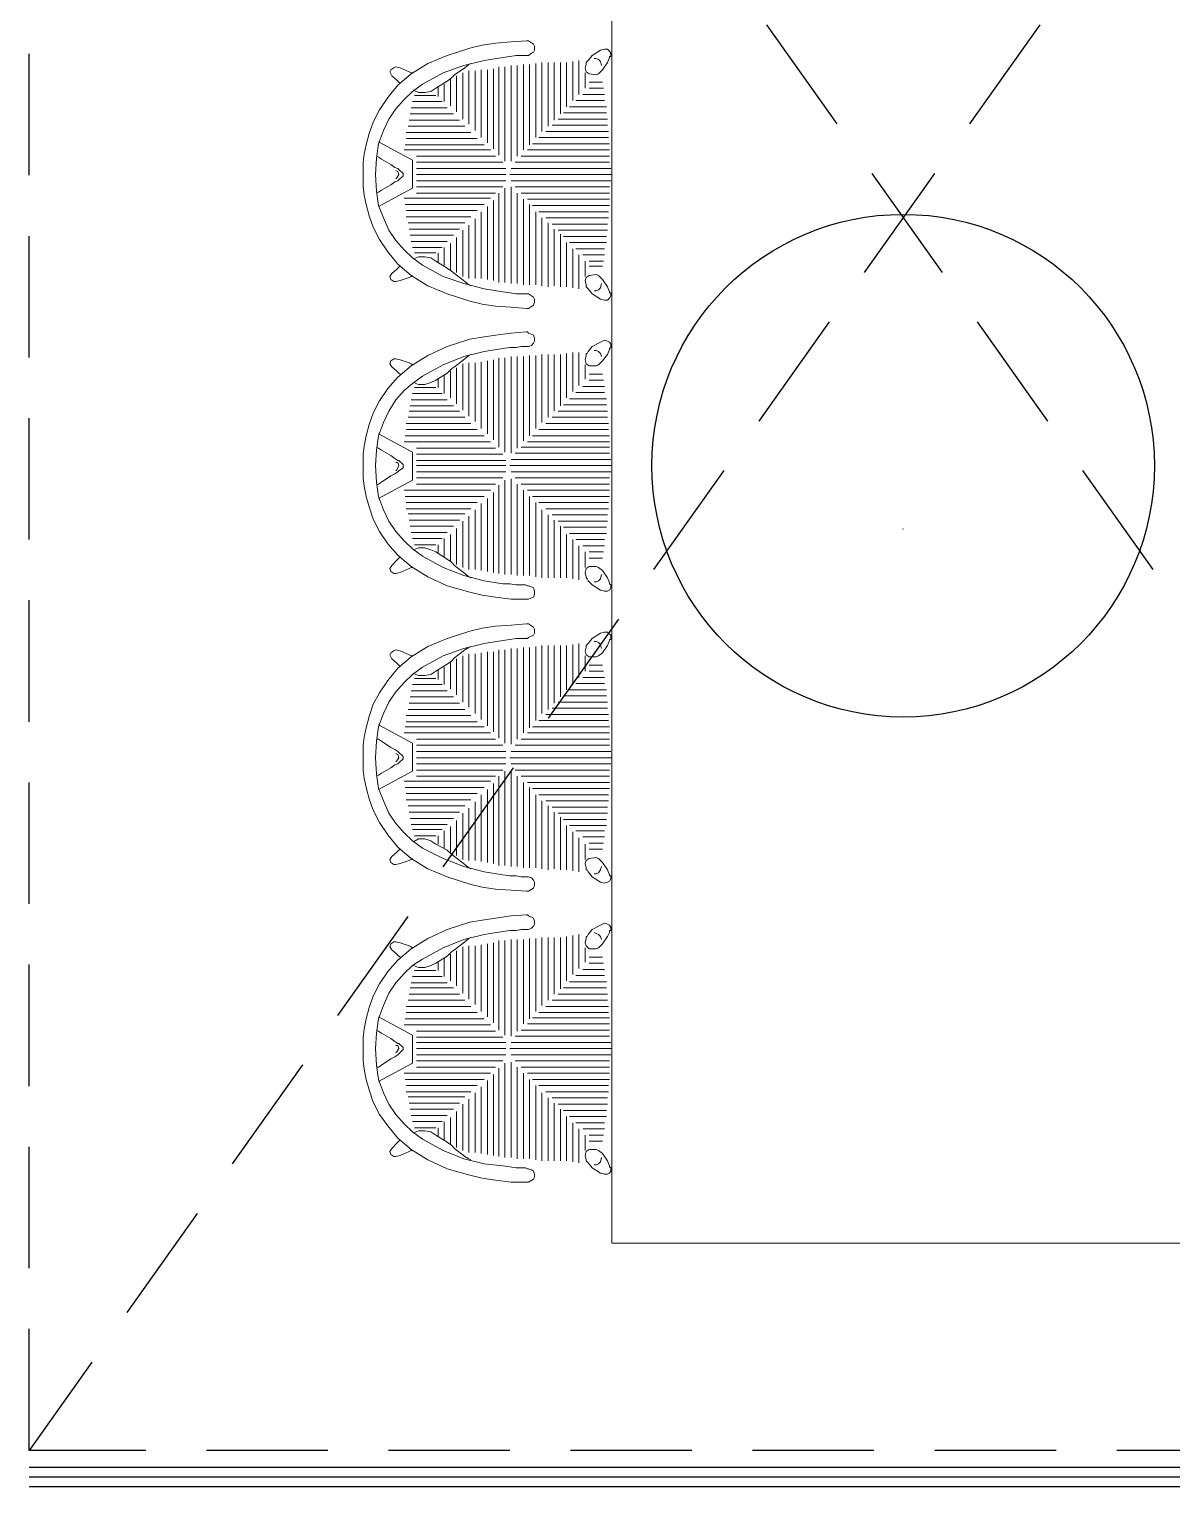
# Model space of a CAD drawing. Extents: x 233 to 569, y -241 to -74.
# Drawn here: x 292.383 to 294.737, y -176.814 to -173.813 of the extents above; entities that cross this region are included whole.
import ezdxf

# ---------------------------------------------------------------- set-up
doc = ezdxf.new("R2010")
doc.units = 0
doc.header["$MEASUREMENT"] = 0
doc.linetypes.add('TRAZOS', pattern=[0.75, 0.5, -0.25])
for name, color, linetype in [('00 - Muebles', 253, 'CONTINUOUS'), ('2D N 0 PB DECO MUEBLES', 251, 'CONTINUOUS'), ('2D N 0 PB PROYECCIONES', 7, 'CONTINUOUS')]:
    doc.layers.add(name, color=color, linetype=linetype)

msp = doc.modelspace()

# ---------------------------------------------------------------- linework, layer by layer
at = {"layer": '00 - Muebles'}
for p, q in [((295.9431, -176.7742), (292.3831, -176.7742)), ((295.9631, -176.7942), (292.3831, -176.7942)), ((295.9831, -176.8142), (292.3831, -176.8142))]:
    msp.add_line(p, q, dxfattribs=at)
at = {"layer": '2D N 0 PB DECO MUEBLES', "lineweight": 9}
for points in [[(293.583, -173.1117), (293.583, -176.3122), (294.7832, -176.3122), (294.7832, -173.1117)], [(293.0707, -174.1129), (293.0707, -174.1087), (293.0707, -174.1002), (293.0707, -174.0875), (293.0729, -174.0706), (293.0771, -174.0515), (293.0834, -174.0282), (293.0919, -174.0049), (293.1046, -173.9795), (293.1215, -173.9541), (293.1427, -173.9287), (293.1702, -173.9054), (293.2041, -173.8843), (293.2443, -173.8673), (293.2909, -173.8525), (293.3163, -173.8462), (293.3438, -173.8419), (293.3755, -173.8398), (293.4073, -173.8377), (293.4094, -173.8377), (293.4115, -173.8377), (293.4221, -173.8441), (293.4242, -173.8483), (293.4242, -173.8568), (293.4221, -173.861), (293.4179, -173.8631), (293.4115, -173.8673), (293.4094, -173.8673), (293.4052, -173.8673), (293.3967, -173.8673), (293.3861, -173.8673), (293.3734, -173.8695), (293.3586, -173.8716), (293.3205, -173.8779), (293.2782, -173.8885), (293.2358, -173.9033), (293.1935, -173.9266), (293.1723, -173.9414), (293.1554, -173.9584), (293.1385, -173.9774), (293.1237, -173.9986), (293.1131, -174.0219), (293.1025, -174.0494), (293.0983, -174.079), (293.0961, -174.1129), (293.0983, -174.1468), (293.1025, -174.1764), (293.1131, -174.2018), (293.1237, -174.2272), (293.1385, -174.2484), (293.1554, -174.2674), (293.1723, -174.2843), (293.1935, -174.2992), (293.2358, -174.3224), (293.2782, -174.3373), (293.3205, -174.3478), (293.3586, -174.3542), (293.3734, -174.3563), (293.3861, -174.3584), (293.3967, -174.3584), (293.4052, -174.3584), (293.4094, -174.3584), (293.4115, -174.3584), (293.4179, -174.3627), (293.4221, -174.3648), (293.4242, -174.369), (293.4242, -174.3754), (293.4221, -174.3817), (293.4115, -174.3881), (293.4094, -174.3881), (293.4073, -174.3881), (293.3755, -174.3859), (293.3438, -174.3838), (293.3163, -174.3796), (293.2909, -174.3732), (293.2443, -174.3584), (293.2041, -174.3415), (293.1702, -174.3203), (293.1427, -174.297), (293.1215, -174.2716), (293.1046, -174.2462), (293.0919, -174.2208), (293.0834, -174.1976), (293.0771, -174.1743), (293.0729, -174.1552), (293.0707, -174.1383), (293.0707, -174.1235), (293.0707, -174.115)], [(293.5301, -173.8822), (293.5301, -173.8864), (293.5279, -173.8927), (293.5301, -173.9012), (293.5364, -173.9054), (293.5512, -173.9076), (293.5555, -173.9054), (293.5639, -173.897), (293.5745, -173.8822), (293.5787, -173.8716), (293.5787, -173.8695), (293.5809, -173.8695), (293.5809, -173.8631), (293.5787, -173.8589), (293.5745, -173.8546), (293.5682, -173.8546), (293.5597, -173.8568), (293.5428, -173.8673), (293.5343, -173.8779), (293.5322, -173.88)], [(293.5301, -174.3436), (293.5301, -174.3394), (293.5279, -174.3309), (293.5301, -174.3246), (293.5364, -174.3203), (293.5512, -174.3182), (293.5555, -174.3203), (293.5639, -174.3288), (293.5745, -174.3436), (293.5787, -174.3542), (293.5787, -174.3563), (293.5809, -174.3563), (293.5809, -174.3627), (293.5787, -174.3669), (293.5745, -174.3711), (293.5682, -174.3711), (293.5597, -174.369), (293.5428, -174.3584), (293.5343, -174.3478), (293.5322, -174.3457)], [(293.0707, -174.7119), (293.0707, -174.7098), (293.0707, -174.7013), (293.0707, -174.6886), (293.0729, -174.6717), (293.0771, -174.6505), (293.0834, -174.6272), (293.0919, -174.604), (293.1046, -174.5786), (293.1215, -174.5532), (293.1427, -174.5299), (293.1702, -174.5066), (293.2041, -174.4854), (293.2443, -174.4664), (293.2909, -174.4516), (293.3163, -174.4473), (293.3438, -174.4431), (293.3755, -174.4389), (293.4073, -174.4367), (293.4094, -174.4367), (293.4115, -174.4389), (293.4221, -174.4431), (293.4242, -174.4494), (293.4242, -174.4558), (293.4221, -174.46), (293.4179, -174.4643), (293.4115, -174.4664), (293.4094, -174.4664), (293.4052, -174.4664), (293.3967, -174.4664), (293.3861, -174.4685), (293.3734, -174.4685), (293.3586, -174.4706), (293.3205, -174.477), (293.2782, -174.4875), (293.2358, -174.5045), (293.1935, -174.5278), (293.1723, -174.5426), (293.1554, -174.5574), (293.1385, -174.5764), (293.1237, -174.5997), (293.1131, -174.623), (293.1025, -174.6505), (293.0983, -174.6802), (293.0961, -174.7119), (293.0983, -174.7458), (293.1025, -174.7754), (293.1131, -174.8029), (293.1237, -174.8262), (293.1385, -174.8474), (293.1554, -174.8664), (293.1723, -174.8834), (293.1935, -174.8982), (293.2358, -174.9215), (293.2782, -174.9384), (293.3205, -174.949), (293.3586, -174.9553), (293.3734, -174.9553), (293.3861, -174.9575), (293.3967, -174.9575), (293.4052, -174.9575), (293.4094, -174.9596), (293.4115, -174.9596), (293.4179, -174.9617), (293.4221, -174.9638), (293.4242, -174.9702), (293.4242, -174.9765), (293.4221, -174.9829), (293.4115, -174.9871), (293.4094, -174.9871), (293.4073, -174.9871), (293.3755, -174.9871), (293.3438, -174.9829), (293.3163, -174.9786), (293.2909, -174.9723), (293.2443, -174.9596), (293.2041, -174.9405), (293.1702, -174.9194), (293.1427, -174.8961), (293.1215, -174.8728), (293.1046, -174.8474), (293.0919, -174.822), (293.0834, -174.7966), (293.0771, -174.7754), (293.0729, -174.7543), (293.0707, -174.7373), (293.0707, -174.7246), (293.0707, -174.7162)], [(293.5301, -174.4812), (293.5301, -174.4854), (293.5279, -174.4939), (293.5301, -174.5024), (293.5364, -174.5066), (293.5512, -174.5066), (293.5555, -174.5045), (293.5639, -174.496), (293.5745, -174.4833), (293.5787, -174.4727), (293.5787, -174.4706), (293.5809, -174.4685), (293.5809, -174.4621), (293.5787, -174.4579), (293.5745, -174.4558), (293.5682, -174.4537), (293.5597, -174.4579), (293.5428, -174.4664), (293.5343, -174.477), (293.5322, -174.4812)], [(293.5301, -174.9426), (293.5301, -174.9405), (293.5279, -174.9321), (293.5301, -174.9236), (293.5364, -174.9194), (293.5512, -174.9194), (293.5555, -174.9215), (293.5639, -174.9278), (293.5745, -174.9426), (293.5787, -174.9532), (293.5787, -174.9553), (293.5809, -174.9575), (293.5809, -174.9638), (293.5787, -174.968), (293.5745, -174.9702), (293.5682, -174.9702), (293.5597, -174.968), (293.5428, -174.9575), (293.5343, -174.949), (293.5322, -174.9448)], [(293.0707, -175.3131), (293.0707, -175.3088), (293.0707, -175.3004), (293.0707, -175.2877), (293.0729, -175.2707), (293.0771, -175.2517), (293.0834, -175.2284), (293.0919, -175.203), (293.1046, -175.1797), (293.1215, -175.1543), (293.1427, -175.1289), (293.1702, -175.1056), (293.2041, -175.0845), (293.2443, -175.0675), (293.2909, -175.0527), (293.3163, -175.0464), (293.3438, -175.0421), (293.3755, -175.04), (293.4073, -175.0379), (293.4094, -175.0379), (293.4115, -175.0379), (293.4221, -175.0442), (293.4242, -175.0485), (293.4242, -175.0569), (293.4221, -175.0612), (293.4179, -175.0633), (293.4115, -175.0654), (293.4094, -175.0675), (293.4052, -175.0675), (293.3967, -175.0675), (293.3861, -175.0675), (293.3734, -175.0696), (293.3586, -175.0718), (293.3205, -175.0781), (293.2782, -175.0887), (293.2358, -175.1035), (293.1935, -175.1268), (293.1723, -175.1416), (293.1554, -175.1585), (293.1385, -175.1776), (293.1237, -175.1988), (293.1131, -175.222), (293.1025, -175.2496), (293.0983, -175.2792), (293.0961, -175.3131), (293.0983, -175.3469), (293.1025, -175.3766), (293.1131, -175.402), (293.1237, -175.4274), (293.1385, -175.4485), (293.1554, -175.4676), (293.1723, -175.4845), (293.1935, -175.4993), (293.2358, -175.5205), (293.2782, -175.5374), (293.3205, -175.548), (293.3586, -175.5544), (293.3734, -175.5565), (293.3861, -175.5565), (293.3967, -175.5586), (293.4052, -175.5586), (293.4094, -175.5586), (293.4115, -175.5586), (293.4179, -175.5607), (293.4221, -175.565), (293.4242, -175.5692), (293.4242, -175.5755), (293.4221, -175.5819), (293.4115, -175.5882), (293.4094, -175.5882), (293.4073, -175.5882), (293.3755, -175.5861), (293.3438, -175.584), (293.3163, -175.5798), (293.2909, -175.5734), (293.2443, -175.5586), (293.2041, -175.5417), (293.1702, -175.5205), (293.1427, -175.4972), (293.1215, -175.4718), (293.1046, -175.4464), (293.0919, -175.421), (293.0834, -175.3977), (293.0771, -175.3744), (293.0729, -175.3554), (293.0707, -175.3385), (293.0707, -175.3236), (293.0707, -175.3152)], [(293.5301, -175.0823), (293.5301, -175.0866), (293.5279, -175.0929), (293.5301, -175.1014), (293.5364, -175.1056), (293.5512, -175.1056), (293.5555, -175.1035), (293.5639, -175.0972), (293.5745, -175.0823), (293.5787, -175.0718), (293.5787, -175.0696), (293.5809, -175.0696), (293.5809, -175.0612), (293.5787, -175.0591), (293.5745, -175.0548), (293.5682, -175.0548), (293.5597, -175.0569), (293.5428, -175.0675), (293.5343, -175.0781), (293.5322, -175.0802)], [(293.5301, -175.5438), (293.5301, -175.5396), (293.5279, -175.5311), (293.5301, -175.5247), (293.5364, -175.5205), (293.5512, -175.5184), (293.5555, -175.5205), (293.5639, -175.529), (293.5745, -175.5438), (293.5787, -175.5544), (293.5787, -175.5565), (293.5809, -175.5565), (293.5809, -175.5628), (293.5787, -175.5671), (293.5745, -175.5692), (293.5682, -175.5713), (293.5597, -175.5692), (293.5428, -175.5586), (293.5343, -175.548), (293.5322, -175.5438)], [(293.0707, -175.9121), (293.0707, -175.91), (293.0707, -175.9015), (293.0707, -175.8888), (293.0729, -175.8719), (293.0771, -175.8507), (293.0834, -175.8274), (293.0919, -175.8041), (293.1046, -175.7787), (293.1215, -175.7533), (293.1427, -175.7301), (293.1702, -175.7068), (293.2041, -175.6856), (293.2443, -175.6666), (293.2909, -175.6517), (293.3163, -175.6475), (293.3438, -175.6433), (293.3755, -175.639), (293.4073, -175.6369), (293.4094, -175.6369), (293.4115, -175.639), (293.4221, -175.6433), (293.4242, -175.6496), (293.4242, -175.656), (293.4221, -175.6602), (293.4179, -175.6644), (293.4115, -175.6666), (293.4094, -175.6666), (293.4052, -175.6666), (293.3967, -175.6666), (293.3861, -175.6687), (293.3734, -175.6687), (293.3586, -175.6708), (293.3205, -175.6771), (293.2782, -175.6877), (293.2358, -175.7047), (293.1935, -175.7279), (293.1723, -175.7406), (293.1554, -175.7576), (293.1385, -175.7766), (293.1237, -175.7978), (293.1131, -175.8232), (293.1025, -175.8507), (293.0983, -175.8803), (293.0961, -175.9121), (293.0983, -175.946), (293.1025, -175.9756), (293.1131, -176.0031), (293.1237, -176.0264), (293.1385, -176.0476), (293.1554, -176.0666), (293.1723, -176.0835), (293.1935, -176.0984), (293.2358, -176.1216), (293.2782, -176.1386), (293.3205, -176.1492), (293.3586, -176.1534), (293.3734, -176.1555), (293.3861, -176.1576), (293.3967, -176.1576), (293.4052, -176.1576), (293.4094, -176.1597), (293.4115, -176.1597), (293.4179, -176.1619), (293.4221, -176.164), (293.4242, -176.1703), (293.4242, -176.1767), (293.4221, -176.1809), (293.4115, -176.1873), (293.4094, -176.1873), (293.4073, -176.1873), (293.3755, -176.1873), (293.3438, -176.183), (293.3163, -176.1788), (293.2909, -176.1725), (293.2443, -176.1597), (293.2041, -176.1407), (293.1702, -176.1195), (293.1427, -176.0962), (293.1215, -176.0708), (293.1046, -176.0476), (293.0919, -176.0222), (293.0834, -175.9968), (293.0771, -175.9756), (293.0729, -175.9544), (293.0707, -175.9375), (293.0707, -175.9248), (293.0707, -175.9163)], [(293.5301, -175.6814), (293.5301, -175.6856), (293.5279, -175.6941), (293.5301, -175.7004), (293.5364, -175.7068), (293.5512, -175.7068), (293.5555, -175.7047), (293.5639, -175.6962), (293.5745, -175.6814), (293.5787, -175.6729), (293.5787, -175.6687), (293.5809, -175.6687), (293.5809, -175.6623), (293.5787, -175.6581), (293.5745, -175.656), (293.5682, -175.6539), (293.5597, -175.6581), (293.5428, -175.6666), (293.5343, -175.6771), (293.5322, -175.6814)], [(293.5301, -176.1428), (293.5301, -176.1407), (293.5279, -176.1322), (293.5301, -176.1238), (293.5364, -176.1195), (293.5512, -176.1195), (293.5555, -176.1216), (293.5639, -176.128), (293.5745, -176.1428), (293.5787, -176.1534), (293.5787, -176.1555), (293.5809, -176.1576), (293.5809, -176.164), (293.5787, -176.1682), (293.5745, -176.1703), (293.5682, -176.1703), (293.5597, -176.1682), (293.5428, -176.1576), (293.5343, -176.147), (293.5322, -176.1449)]]:
    msp.add_lwpolyline(points, close=True, dxfattribs=at)
for points in [[(293.1723, -173.9033), (293.1702, -173.9033), (293.166, -173.9012), (293.1469, -173.8927), (293.1385, -173.8906), (293.1342, -173.8927), (293.1279, -173.897), (293.1258, -173.9012), (293.13, -173.9097), (293.1406, -173.9181), (293.1448, -173.9224), (293.1469, -173.9245)], [(293.293, -173.8843), (293.2888, -173.8864), (293.2803, -173.8927), (293.2591, -173.9076), (293.2528, -173.9139), (293.2443, -173.9203), (293.221, -173.9351), (293.2104, -173.9414), (293.1977, -173.9436), (293.185, -173.9436), (293.1745, -173.9393)], [(293.3396, -173.8949), (293.3396, -174.06)], [(293.3501, -173.8906), (293.3501, -174.0727)], [(293.3628, -173.8906), (293.3628, -174.0854)], [(293.3755, -173.8885), (293.3755, -174.0854)], [(293.3882, -173.8885), (293.3882, -174.0748)], [(293.4009, -173.8864), (293.4009, -174.0621)], [(293.4136, -173.8864), (293.4136, -174.0515)], [(293.4263, -173.8843), (293.4263, -174.0367)], [(293.439, -173.8822), (293.439, -174.024)], [(293.4517, -173.8822), (293.4517, -174.0134)], [(293.4644, -173.8822), (293.4644, -174.0007)], [(293.4771, -173.8822), (293.4771, -173.988)], [(293.4898, -173.8822), (293.4898, -173.9732)], [(293.5025, -173.88), (293.5025, -173.9605)], [(293.5152, -173.8779), (293.5152, -173.9478)], [(293.547, -173.8737), (293.5512, -173.8737), (293.5555, -173.8758), (293.5597, -173.88), (293.5618, -173.8885)], [(293.238, -173.9266), (293.238, -173.9626)], [(293.2507, -173.916), (293.2507, -173.9711)], [(293.2634, -173.9097), (293.2634, -173.9838)], [(293.2761, -173.9033), (293.2761, -173.9986)], [(293.2888, -173.8991), (293.2888, -174.0092)], [(293.3015, -173.8991), (293.3015, -174.0219)], [(293.3142, -173.897), (293.3142, -174.0367)], [(293.3269, -173.897), (293.3269, -174.0473)], [(293.5279, -173.9033), (293.5279, -173.9351)], [(293.5364, -173.9224), (293.5639, -173.9224)], [(293.221, -173.9499), (293.1766, -173.9499)], [(293.2253, -173.933), (293.2253, -173.952)], [(293.5237, -173.9478), (293.5682, -173.9478)], [(293.5364, -173.9351), (293.566, -173.9351)], [(293.2443, -173.9753), (293.1702, -173.9753)], [(293.2337, -173.9626), (293.1723, -173.9626)], [(293.4835, -173.9859), (293.5724, -173.9859)], [(293.4962, -173.9732), (293.5724, -173.9732)], [(293.5089, -173.9605), (293.5682, -173.9605)], [(293.2803, -174.0134), (293.1639, -174.0134)], [(293.2697, -174.0007), (293.166, -174.0007)], [(293.257, -173.988), (293.1681, -173.988)], [(293.4602, -174.0113), (293.5745, -174.0113)], [(293.4729, -173.9986), (293.5745, -173.9986)], [(293.1025, -174.1785), (293.1723, -174.1404), (293.1723, -174.1129), (293.1723, -174.0833), (293.1025, -174.0452)], [(293.293, -174.0261), (293.1596, -174.0261)], [(293.3057, -174.0388), (293.1596, -174.0388)], [(293.4327, -174.0367), (293.5766, -174.0367)], [(293.4475, -174.024), (293.5766, -174.024)], [(293.0983, -174.151), (293.1025, -174.1489), (293.1088, -174.1446), (293.1279, -174.1341), (293.1364, -174.1277), (293.1427, -174.1256), (293.1448, -174.1235), (293.1533, -174.115), (293.1533, -174.1129), (293.1533, -174.1108), (293.1448, -174.1023), (293.1427, -174.1002), (293.1364, -174.0981), (293.1279, -174.0917), (293.1088, -174.0811), (293.1025, -174.0769), (293.0983, -174.0748)], [(293.3332, -174.0621), (293.1554, -174.0621)], [(293.3205, -174.0515), (293.1575, -174.0515)], [(293.3438, -174.0748), (293.1808, -174.0748)], [(293.3967, -174.0748), (293.5787, -174.0748)], [(293.4094, -174.0621), (293.5787, -174.0621)], [(293.42, -174.0494), (293.5787, -174.0494)], [(293.1385, -174.1214), (293.1406, -174.1192), (293.1448, -174.1129), (293.1427, -174.1065), (293.1385, -174.1044)], [(293.3586, -174.0875), (293.1808, -174.0875)], [(293.365, -174.1002), (293.1808, -174.1002)], [(293.3755, -174.1002), (293.5809, -174.1002)], [(293.384, -174.0875), (293.5787, -174.0875)], [(293.365, -174.1129), (293.1808, -174.1129)], [(293.365, -174.1256), (293.1808, -174.1256)], [(293.583, -174.1129), (293.3734, -174.1129)], [(293.3755, -174.1256), (293.5809, -174.1256)], [(293.3332, -174.1616), (293.1554, -174.1616)], [(293.3586, -174.1383), (293.1808, -174.1383)], [(293.3438, -174.151), (293.1808, -174.151)], [(293.3396, -174.3309), (293.3396, -174.1658)], [(293.3501, -174.3351), (293.3501, -174.151)], [(293.3628, -174.3351), (293.3628, -174.1404)], [(293.3755, -174.3373), (293.3755, -174.1383)], [(293.384, -174.1383), (293.5787, -174.1383)], [(293.3882, -174.3373), (293.3882, -174.151)], [(293.3967, -174.151), (293.5787, -174.151)], [(293.4009, -174.3394), (293.4009, -174.1637)], [(293.4094, -174.1637), (293.5787, -174.1637)], [(293.3205, -174.1743), (293.1575, -174.1743)], [(293.3057, -174.187), (293.1596, -174.187)], [(293.3142, -174.3267), (293.3142, -174.1891)], [(293.3269, -174.3288), (293.3269, -174.1785)], [(293.4136, -174.3394), (293.4136, -174.1743)], [(293.42, -174.1764), (293.5787, -174.1764)], [(293.4263, -174.3394), (293.4263, -174.1891)], [(293.4327, -174.1891), (293.5766, -174.1891)], [(293.293, -174.1997), (293.1596, -174.1997)], [(293.2803, -174.2124), (293.1639, -174.2124)], [(293.2697, -174.2251), (293.166, -174.2251)], [(293.2888, -174.3267), (293.2888, -174.2166)], [(293.3015, -174.3267), (293.3015, -174.2039)], [(293.439, -174.3415), (293.439, -174.2018)], [(293.4475, -174.2018), (293.5766, -174.2018)], [(293.4517, -174.3436), (293.4517, -174.2124)], [(293.4602, -174.2145), (293.5745, -174.2145)], [(293.4644, -174.3415), (293.4644, -174.2251)], [(293.257, -174.2378), (293.1681, -174.2378)], [(293.2443, -174.2505), (293.1702, -174.2505)], [(293.2507, -174.3097), (293.2507, -174.2547)], [(293.2634, -174.314), (293.2634, -174.242)], [(293.2761, -174.3224), (293.2761, -174.2272)], [(293.4729, -174.2272), (293.5745, -174.2272)], [(293.4771, -174.3436), (293.4771, -174.2357)], [(293.4835, -174.2399), (293.5724, -174.2399)], [(293.4898, -174.3436), (293.4898, -174.2526)], [(293.4962, -174.2526), (293.5724, -174.2526)], [(293.2337, -174.2632), (293.1723, -174.2632)], [(293.293, -174.3415), (293.2888, -174.3394), (293.2803, -174.333), (293.2591, -174.3161), (293.2528, -174.3119), (293.2443, -174.3055), (293.221, -174.2907), (293.2104, -174.2843), (293.1977, -174.2822), (293.185, -174.2822), (293.1745, -174.2865)], [(293.221, -174.2738), (293.1766, -174.2738)], [(293.2253, -174.2928), (293.2253, -174.2738)], [(293.238, -174.2992), (293.238, -174.2632)], [(293.5025, -174.3457), (293.5025, -174.2653)], [(293.5089, -174.2653), (293.5682, -174.2653)], [(293.5152, -174.3478), (293.5152, -174.278)], [(293.5237, -174.278), (293.5682, -174.278)], [(293.1723, -174.3203), (293.1702, -174.3224), (293.166, -174.3246), (293.1469, -174.3309), (293.1385, -174.333), (293.1342, -174.333), (293.1279, -174.3288), (293.1258, -174.3224), (293.13, -174.3161), (293.1406, -174.3076), (293.1448, -174.3034), (293.1469, -174.3013)], [(293.5279, -174.3224), (293.5279, -174.2907)], [(293.5364, -174.2907), (293.566, -174.2907)], [(293.5364, -174.3013), (293.5639, -174.3013)], [(293.547, -174.3521), (293.5512, -174.3521), (293.5555, -174.35), (293.5597, -174.3457), (293.5618, -174.3373)], [(293.1723, -174.5045), (293.1702, -174.5024), (293.166, -174.5002), (293.1469, -174.4939), (293.1385, -174.4918), (293.1342, -174.4918), (293.1279, -174.496), (293.1258, -174.5024), (293.13, -174.5087), (293.1406, -174.5172), (293.1448, -174.5214), (293.1469, -174.5235)], [(293.293, -174.4833), (293.2888, -174.4854), (293.2803, -174.4918), (293.2591, -174.5087), (293.2528, -174.5129), (293.2443, -174.5214), (293.221, -174.5362), (293.2104, -174.5405), (293.1977, -174.5447), (293.185, -174.5447), (293.1745, -174.5405)], [(293.3269, -174.496), (293.3269, -174.6463)], [(293.3396, -174.4939), (293.3396, -174.659)], [(293.3501, -174.4897), (293.3501, -174.6738)], [(293.3628, -174.4897), (293.3628, -174.6844)], [(293.3755, -174.4875), (293.3755, -174.6865)], [(293.3882, -174.4875), (293.3882, -174.6759)], [(293.4009, -174.4875), (293.4009, -174.6611)], [(293.4136, -174.4854), (293.4136, -174.6505)], [(293.4263, -174.4854), (293.4263, -174.6357)], [(293.439, -174.4833), (293.439, -174.623)], [(293.4517, -174.4833), (293.4517, -174.6124)], [(293.4644, -174.4833), (293.4644, -174.5997)], [(293.4771, -174.4833), (293.4771, -174.5891)], [(293.4898, -174.4812), (293.4898, -174.5722)], [(293.5025, -174.4791), (293.5025, -174.5595)], [(293.5152, -174.4791), (293.5152, -174.5468)], [(293.547, -174.4748), (293.5512, -174.4748), (293.5555, -174.477), (293.5597, -174.4812), (293.5618, -174.4875)], [(293.238, -174.5256), (293.238, -174.5637)], [(293.2507, -174.5172), (293.2507, -174.5722)], [(293.2634, -174.5108), (293.2634, -174.5849)], [(293.2761, -174.5024), (293.2761, -174.5976)], [(293.2888, -174.5002), (293.2888, -174.6103)], [(293.3015, -174.5002), (293.3015, -174.6209)], [(293.3142, -174.4981), (293.3142, -174.6357)], [(293.5279, -174.5045), (293.5279, -174.5341)], [(293.5364, -174.5235), (293.5639, -174.5235)], [(293.221, -174.551), (293.1766, -174.551)], [(293.2253, -174.5341), (293.2253, -174.551)], [(293.5237, -174.5489), (293.5682, -174.5489)], [(293.5364, -174.5362), (293.566, -174.5362)], [(293.2443, -174.5764), (293.1702, -174.5764)], [(293.2337, -174.5637), (293.1723, -174.5637)], [(293.4962, -174.5743), (293.5724, -174.5743)], [(293.5089, -174.5616), (293.5682, -174.5616)], [(293.2803, -174.6124), (293.1639, -174.6124)], [(293.2697, -174.5997), (293.166, -174.5997)], [(293.257, -174.5891), (293.1681, -174.5891)], [(293.4602, -174.6124), (293.5745, -174.6124)], [(293.4729, -174.5997), (293.5745, -174.5997)], [(293.4835, -174.587), (293.5724, -174.587)], [(293.1025, -174.7797), (293.1723, -174.7416), (293.1723, -174.7119), (293.1723, -174.6844), (293.1025, -174.6463)], [(293.293, -174.6251), (293.1596, -174.6251)], [(293.3057, -174.6378), (293.1596, -174.6378)], [(293.4327, -174.6378), (293.5766, -174.6378)], [(293.4475, -174.6251), (293.5766, -174.6251)], [(293.0983, -174.7521), (293.1025, -174.75), (293.1088, -174.7458), (293.1279, -174.7331), (293.1364, -174.7289), (293.1427, -174.7246), (293.1448, -174.7225), (293.1533, -174.7162), (293.1533, -174.7119), (293.1533, -174.7098), (293.1448, -174.7013), (293.1427, -174.7013), (293.1364, -174.6971), (293.1279, -174.6908), (293.1088, -174.6802), (293.1025, -174.6759), (293.0983, -174.6738)], [(293.3332, -174.6632), (293.1554, -174.6632)], [(293.3205, -174.6505), (293.1575, -174.6505)], [(293.3438, -174.6759), (293.1808, -174.6759)], [(293.3967, -174.6738), (293.5787, -174.6738)], [(293.4094, -174.6632), (293.5787, -174.6632)], [(293.42, -174.6505), (293.5787, -174.6505)], [(293.1385, -174.7225), (293.1406, -174.7204), (293.1448, -174.7119), (293.1427, -174.7056), (293.1385, -174.7056)], [(293.3586, -174.6886), (293.1808, -174.6886)], [(293.365, -174.7013), (293.1808, -174.7013)], [(293.3755, -174.6992), (293.5809, -174.6992)], [(293.384, -174.6865), (293.5787, -174.6865)], [(293.365, -174.7119), (293.1808, -174.7119)], [(293.365, -174.7246), (293.1808, -174.7246)], [(293.583, -174.7119), (293.3734, -174.7119)], [(293.3755, -174.7246), (293.5809, -174.7246)], [(293.3332, -174.7627), (293.1554, -174.7627)], [(293.3586, -174.7373), (293.1808, -174.7373)], [(293.3438, -174.75), (293.1808, -174.75)], [(293.3396, -174.9321), (293.3396, -174.767)], [(293.3501, -174.9342), (293.3501, -174.7521)], [(293.3628, -174.9363), (293.3628, -174.7416)], [(293.3755, -174.9363), (293.3755, -174.7394)], [(293.384, -174.7373), (293.5787, -174.7373)], [(293.3882, -174.9384), (293.3882, -174.75)], [(293.3967, -174.75), (293.5787, -174.75)], [(293.4009, -174.9384), (293.4009, -174.7627)], [(293.4094, -174.7627), (293.5787, -174.7627)], [(293.3205, -174.7754), (293.1575, -174.7754)], [(293.3057, -174.7881), (293.1596, -174.7881)], [(293.3142, -174.9278), (293.3142, -174.7902)], [(293.3269, -174.9299), (293.3269, -174.7797)], [(293.4136, -174.9384), (293.4136, -174.7754)], [(293.42, -174.7754), (293.5787, -174.7754)], [(293.4263, -174.9405), (293.4263, -174.7881)], [(293.4327, -174.7881), (293.5766, -174.7881)], [(293.293, -174.8008), (293.1596, -174.8008)], [(293.2803, -174.8114), (293.1639, -174.8114)], [(293.2697, -174.8241), (293.166, -174.8241)], [(293.2761, -174.9215), (293.2761, -174.8262)], [(293.2888, -174.9257), (293.2888, -174.8156)], [(293.3015, -174.9257), (293.3015, -174.8029)], [(293.439, -174.9426), (293.439, -174.8029)], [(293.4475, -174.8008), (293.5766, -174.8008)], [(293.4517, -174.9426), (293.4517, -174.8135)], [(293.4602, -174.8135), (293.5745, -174.8135)], [(293.4644, -174.9426), (293.4644, -174.8241)], [(293.4729, -174.8262), (293.5745, -174.8262)], [(293.257, -174.8368), (293.1681, -174.8368)], [(293.2443, -174.8495), (293.1702, -174.8495)], [(293.2507, -174.9088), (293.2507, -174.8537)], [(293.2634, -174.9151), (293.2634, -174.841)], [(293.4771, -174.9426), (293.4771, -174.8368)], [(293.4835, -174.8389), (293.5724, -174.8389)], [(293.4898, -174.9426), (293.4898, -174.8537)], [(293.4962, -174.8516), (293.5724, -174.8516)], [(293.2337, -174.8622), (293.1723, -174.8622)], [(293.293, -174.9426), (293.2888, -174.9405), (293.2803, -174.9342), (293.2591, -174.9172), (293.2528, -174.9109), (293.2443, -174.9045), (293.221, -174.8897), (293.2104, -174.8855), (293.1977, -174.8813), (293.185, -174.8813), (293.1745, -174.8855)], [(293.221, -174.8749), (293.1766, -174.8749)], [(293.2253, -174.8918), (293.2253, -174.8749)], [(293.238, -174.9003), (293.238, -174.8622)], [(293.5025, -174.9448), (293.5025, -174.8643)], [(293.5089, -174.8643), (293.5682, -174.8643)], [(293.5152, -174.9469), (293.5152, -174.877)], [(293.5237, -174.877), (293.5682, -174.877)], [(293.1723, -174.9215), (293.1702, -174.9215), (293.166, -174.9236), (293.1469, -174.9321), (293.1385, -174.9342), (293.1342, -174.9342), (293.1279, -174.9299), (293.1258, -174.9236), (293.13, -174.9172), (293.1406, -174.9067), (293.1448, -174.9024), (293.1469, -174.9003)], [(293.5279, -174.9215), (293.5279, -174.8897)], [(293.5364, -174.8897), (293.566, -174.8897)], [(293.5364, -174.9024), (293.5639, -174.9024)], [(293.547, -174.9511), (293.5512, -174.9511), (293.5555, -174.949), (293.5597, -174.9448), (293.5618, -174.9363)], [(293.1723, -175.1035), (293.1702, -175.1035), (293.166, -175.1014), (293.1469, -175.0929), (293.1385, -175.0908), (293.1342, -175.0929), (293.1279, -175.0972), (293.1258, -175.1014), (293.13, -175.1099), (293.1406, -175.1183), (293.1448, -175.1226), (293.1469, -175.1247)], [(293.293, -175.0845), (293.2888, -175.0866), (293.2803, -175.0908), (293.2591, -175.1077), (293.2528, -175.1141), (293.2443, -175.1204), (293.221, -175.1353), (293.2104, -175.1416), (293.1977, -175.1437), (293.185, -175.1437), (293.1745, -175.1395)], [(293.3269, -175.095), (293.3269, -175.2474)], [(293.3396, -175.095), (293.3396, -175.2601)], [(293.3501, -175.0908), (293.3501, -175.2728)], [(293.3628, -175.0908), (293.3628, -175.2834)], [(293.3755, -175.0887), (293.3755, -175.2855)], [(293.3882, -175.0887), (293.3882, -175.275)], [(293.4009, -175.0866), (293.4009, -175.2623)], [(293.4136, -175.0866), (293.4136, -175.2517)], [(293.4263, -175.0845), (293.4263, -175.2369)], [(293.439, -175.0823), (293.439, -175.222)], [(293.4517, -175.0823), (293.4517, -175.2136)], [(293.4644, -175.0823), (293.4644, -175.2009)], [(293.4771, -175.0823), (293.4771, -175.1882)], [(293.4898, -175.0823), (293.4898, -175.1734)], [(293.5025, -175.0802), (293.5025, -175.1607)], [(293.5152, -175.0781), (293.5152, -175.148)], [(293.547, -175.0739), (293.5512, -175.0739), (293.5555, -175.076), (293.5597, -175.0802), (293.5618, -175.0887)], [(293.238, -175.1268), (293.238, -175.1628)], [(293.2507, -175.1162), (293.2507, -175.1712)], [(293.2634, -175.1099), (293.2634, -175.1839)], [(293.2761, -175.1035), (293.2761, -175.1988)], [(293.2888, -175.0993), (293.2888, -175.2093)], [(293.3015, -175.0993), (293.3015, -175.222)], [(293.3142, -175.0972), (293.3142, -175.2347)], [(293.5279, -175.1035), (293.5279, -175.1353)], [(293.5364, -175.1226), (293.5639, -175.1226)], [(293.221, -175.1501), (293.1766, -175.1501)], [(293.2253, -175.1331), (293.2253, -175.1522)], [(293.5237, -175.148), (293.5682, -175.148)], [(293.5364, -175.1353), (293.566, -175.1353)], [(293.2443, -175.1755), (293.1702, -175.1755)], [(293.2337, -175.1628), (293.1723, -175.1628)], [(293.4835, -175.1861), (293.5724, -175.1861)], [(293.4962, -175.1734), (293.5724, -175.1734)], [(293.5089, -175.1607), (293.5682, -175.1607)], [(293.2803, -175.2136), (293.1639, -175.2136)], [(293.2697, -175.2009), (293.166, -175.2009)], [(293.257, -175.1882), (293.1681, -175.1882)], [(293.4602, -175.2115), (293.5745, -175.2115)], [(293.4729, -175.1988), (293.5745, -175.1988)], [(293.1025, -175.3787), (293.1723, -175.3406), (293.1723, -175.3131), (293.1723, -175.2834), (293.1025, -175.2453)], [(293.293, -175.2263), (293.1596, -175.2263)], [(293.3057, -175.239), (293.1596, -175.239)], [(293.4327, -175.2369), (293.5766, -175.2369)], [(293.4475, -175.2242), (293.5766, -175.2242)], [(293.0983, -175.3512), (293.1025, -175.349), (293.1088, -175.3448), (293.1279, -175.3342), (293.1364, -175.3279), (293.1427, -175.3258), (293.1448, -175.3236), (293.1533, -175.3152), (293.1533, -175.3131), (293.1533, -175.3109), (293.1448, -175.3025), (293.1427, -175.3004), (293.1364, -175.2961), (293.1279, -175.2919), (293.1088, -175.2792), (293.1025, -175.275), (293.0983, -175.275)], [(293.3332, -175.2623), (293.1554, -175.2623)], [(293.3205, -175.2496), (293.1575, -175.2496)], [(293.3438, -175.275), (293.1808, -175.275)], [(293.3967, -175.275), (293.5787, -175.275)], [(293.4094, -175.2623), (293.5787, -175.2623)], [(293.42, -175.2496), (293.5787, -175.2496)], [(293.1385, -175.3215), (293.1406, -175.3194), (293.1448, -175.3131), (293.1427, -175.3067), (293.1385, -175.3046)], [(293.3586, -175.2877), (293.1808, -175.2877)], [(293.365, -175.3004), (293.1808, -175.3004)], [(293.3755, -175.3004), (293.5809, -175.3004)], [(293.384, -175.2877), (293.5787, -175.2877)], [(293.365, -175.3131), (293.1808, -175.3131)], [(293.365, -175.3258), (293.1808, -175.3258)], [(293.583, -175.3131), (293.3734, -175.3131)], [(293.3755, -175.3258), (293.5809, -175.3258)], [(293.3332, -175.3617), (293.1554, -175.3617)], [(293.3586, -175.3385), (293.1808, -175.3385)], [(293.3438, -175.3512), (293.1808, -175.3512)], [(293.3396, -175.5311), (293.3396, -175.366)], [(293.3501, -175.5353), (293.3501, -175.3512)], [(293.3628, -175.5353), (293.3628, -175.3406)], [(293.3755, -175.5374), (293.3755, -175.3385)], [(293.384, -175.3385), (293.5787, -175.3385)], [(293.3882, -175.5374), (293.3882, -175.3512)], [(293.3967, -175.3512), (293.5787, -175.3512)], [(293.4009, -175.5396), (293.4009, -175.3639)], [(293.4094, -175.3639), (293.5787, -175.3639)], [(293.3205, -175.3744), (293.1575, -175.3744)], [(293.3057, -175.3871), (293.1596, -175.3871)], [(293.3142, -175.5269), (293.3142, -175.3893)], [(293.3269, -175.529), (293.3269, -175.3787)], [(293.4136, -175.5396), (293.4136, -175.3744)], [(293.42, -175.3766), (293.5787, -175.3766)], [(293.4263, -175.5396), (293.4263, -175.3893)], [(293.4327, -175.3893), (293.5766, -175.3893)], [(293.293, -175.3998), (293.1596, -175.3998)], [(293.2803, -175.4125), (293.1639, -175.4125)], [(293.2697, -175.4253), (293.166, -175.4253)], [(293.2888, -175.5247), (293.2888, -175.4168)], [(293.3015, -175.5247), (293.3015, -175.4041)], [(293.439, -175.5417), (293.439, -175.402)], [(293.4475, -175.402), (293.5766, -175.402)], [(293.4517, -175.5438), (293.4517, -175.4125)], [(293.4602, -175.4147), (293.5745, -175.4147)], [(293.4644, -175.5417), (293.4644, -175.4253)], [(293.257, -175.438), (293.1681, -175.438)], [(293.2443, -175.4507), (293.1702, -175.4507)], [(293.2507, -175.5078), (293.2507, -175.4549)], [(293.2634, -175.5142), (293.2634, -175.4422)], [(293.2761, -175.5226), (293.2761, -175.4274)], [(293.4729, -175.4274), (293.5745, -175.4274)], [(293.4771, -175.5438), (293.4771, -175.4358)], [(293.4835, -175.4401), (293.5724, -175.4401)], [(293.4898, -175.5438), (293.4898, -175.4528)], [(293.4962, -175.4528), (293.5724, -175.4528)], [(293.2337, -175.4612), (293.1723, -175.4612)], [(293.293, -175.5417), (293.2888, -175.5396), (293.2803, -175.5332), (293.2591, -175.5163), (293.2528, -175.512), (293.2443, -175.5036), (293.221, -175.4909), (293.2104, -175.4845), (293.1977, -175.4803), (293.185, -175.4803), (293.1745, -175.4866)], [(293.221, -175.4739), (293.1766, -175.4739)], [(293.2253, -175.4909), (293.2253, -175.4739)], [(293.238, -175.4993), (293.238, -175.4634)], [(293.5025, -175.5459), (293.5025, -175.4655)], [(293.5089, -175.4634), (293.5682, -175.4634)], [(293.5152, -175.548), (293.5152, -175.4782)], [(293.5237, -175.4761), (293.5682, -175.4761)], [(293.1723, -175.5205), (293.1702, -175.5226), (293.166, -175.5247), (293.1469, -175.5311), (293.1385, -175.5332), (293.1342, -175.5332), (293.1279, -175.529), (293.1258, -175.5226), (293.13, -175.5163), (293.1406, -175.5078), (293.1448, -175.5036), (293.1469, -175.5015)], [(293.5279, -175.5226), (293.5279, -175.4909)], [(293.5364, -175.4888), (293.566, -175.4888)], [(293.5364, -175.5015), (293.5639, -175.5015)], [(293.547, -175.5523), (293.5512, -175.5523), (293.5555, -175.5501), (293.5597, -175.5438), (293.5618, -175.5374)], [(293.1723, -175.7047), (293.1702, -175.7025), (293.166, -175.7004), (293.1469, -175.6941), (293.1385, -175.692), (293.1342, -175.692), (293.1279, -175.6962), (293.1258, -175.7025), (293.13, -175.7089), (293.1406, -175.7174), (293.1448, -175.7216), (293.1469, -175.7237)], [(293.293, -175.6835), (293.2888, -175.6856), (293.2803, -175.692), (293.2591, -175.7089), (293.2528, -175.7131), (293.2443, -175.7216), (293.221, -175.7364), (293.2104, -175.7406), (293.1977, -175.7449), (293.185, -175.7449), (293.1745, -175.7406)], [(293.3269, -175.6962), (293.3269, -175.8465)], [(293.3396, -175.6941), (293.3396, -175.8592)], [(293.3501, -175.6898), (293.3501, -175.874)], [(293.3628, -175.6898), (293.3628, -175.8846)], [(293.3755, -175.6877), (293.3755, -175.8867)], [(293.3882, -175.6877), (293.3882, -175.8761)], [(293.4009, -175.6877), (293.4009, -175.8613)], [(293.4136, -175.6856), (293.4136, -175.8507)], [(293.4263, -175.6856), (293.4263, -175.8359)], [(293.439, -175.6835), (293.439, -175.8232)], [(293.4517, -175.6835), (293.4517, -175.8126)], [(293.4644, -175.6835), (293.4644, -175.7999)], [(293.4771, -175.6835), (293.4771, -175.7893)], [(293.4898, -175.6814), (293.4898, -175.7724)], [(293.5025, -175.6793), (293.5025, -175.7597)], [(293.5152, -175.6771), (293.5152, -175.747)], [(293.547, -175.6729), (293.5512, -175.675), (293.5555, -175.6771), (293.5597, -175.6814), (293.5618, -175.6877)], [(293.238, -175.7258), (293.238, -175.7639)], [(293.2507, -175.7174), (293.2507, -175.7724)], [(293.2634, -175.711), (293.2634, -175.783)], [(293.2761, -175.7025), (293.2761, -175.7978)], [(293.2888, -175.7004), (293.2888, -175.8105)], [(293.3015, -175.7004), (293.3015, -175.8211)], [(293.3142, -175.6983), (293.3142, -175.8359)], [(293.5279, -175.7047), (293.5279, -175.7343)], [(293.5364, -175.7237), (293.5639, -175.7237)], [(293.221, -175.7512), (293.1766, -175.7512)], [(293.2253, -175.7343), (293.2253, -175.7512)], [(293.5237, -175.7491), (293.5682, -175.7491)], [(293.5364, -175.7364), (293.566, -175.7364)], [(293.257, -175.7872), (293.1681, -175.7872)], [(293.2443, -175.7766), (293.1702, -175.7766)], [(293.2337, -175.7639), (293.1723, -175.7639)], [(293.4835, -175.7872), (293.5724, -175.7872)], [(293.4962, -175.7745), (293.5724, -175.7745)], [(293.5089, -175.7618), (293.5682, -175.7618)], [(293.2803, -175.8126), (293.1639, -175.8126)], [(293.2697, -175.7999), (293.166, -175.7999)], [(293.4602, -175.8126), (293.5745, -175.8126)], [(293.4729, -175.7999), (293.5745, -175.7999)], [(293.1025, -175.9798), (293.1723, -175.9417), (293.1723, -175.9121), (293.1723, -175.8846), (293.1025, -175.8465)], [(293.293, -175.8253), (293.1596, -175.8253)], [(293.3057, -175.838), (293.1596, -175.838)], [(293.4327, -175.838), (293.5766, -175.838)], [(293.4475, -175.8253), (293.5766, -175.8253)], [(293.0983, -175.9502), (293.1025, -175.9502), (293.1088, -175.946), (293.1279, -175.9333), (293.1364, -175.929), (293.1427, -175.9248), (293.1448, -175.9227), (293.1533, -175.9142), (293.1533, -175.9121), (293.1533, -175.91), (293.1448, -175.9015), (293.1427, -175.9015), (293.1364, -175.8973), (293.1279, -175.8909), (293.1088, -175.8803), (293.1025, -175.8761), (293.0983, -175.874)], [(293.3332, -175.8634), (293.1554, -175.8634)], [(293.3205, -175.8507), (293.1575, -175.8507)], [(293.3438, -175.8761), (293.1808, -175.8761)], [(293.3967, -175.874), (293.5787, -175.874)], [(293.4094, -175.8613), (293.5787, -175.8613)], [(293.42, -175.8486), (293.5787, -175.8486)], [(293.1385, -175.9206), (293.1406, -175.9184), (293.1448, -175.9121), (293.1427, -175.9057), (293.1385, -175.9057)], [(293.3586, -175.8888), (293.1808, -175.8888)], [(293.365, -175.8994), (293.1808, -175.8994)], [(293.3755, -175.8994), (293.5809, -175.8994)], [(293.384, -175.8867), (293.5787, -175.8867)], [(293.365, -175.9121), (293.1808, -175.9121)], [(293.365, -175.9248), (293.1808, -175.9248)], [(293.583, -175.9121), (293.3734, -175.9121)], [(293.3755, -175.9248), (293.5809, -175.9248)], [(293.3332, -175.9629), (293.1554, -175.9629)], [(293.3586, -175.9375), (293.1808, -175.9375)], [(293.3438, -175.9502), (293.1808, -175.9502)], [(293.3396, -176.1322), (293.3396, -175.965)], [(293.3501, -176.1343), (293.3501, -175.9523)], [(293.3628, -176.1365), (293.3628, -175.9417)], [(293.3755, -176.1365), (293.3755, -175.9396)], [(293.384, -175.9375), (293.5787, -175.9375)], [(293.3882, -176.1386), (293.3882, -175.9502)], [(293.3967, -175.9502), (293.5787, -175.9502)], [(293.4009, -176.1386), (293.4009, -175.9629)], [(293.4094, -175.9629), (293.5787, -175.9629)], [(293.3205, -175.9756), (293.1575, -175.9756)], [(293.3057, -175.9883), (293.1596, -175.9883)], [(293.3142, -176.128), (293.3142, -175.9904)], [(293.3269, -176.1301), (293.3269, -175.9777)], [(293.4136, -176.1386), (293.4136, -175.9756)], [(293.42, -175.9756), (293.5787, -175.9756)], [(293.4263, -176.1407), (293.4263, -175.9883)], [(293.4327, -175.9883), (293.5766, -175.9883)], [(293.293, -176.001), (293.1596, -176.001)], [(293.2803, -176.0116), (293.1639, -176.0116)], [(293.2697, -176.0243), (293.166, -176.0243)], [(293.2761, -176.1216), (293.2761, -176.0264)], [(293.2888, -176.1259), (293.2888, -176.0158)], [(293.3015, -176.1259), (293.3015, -176.0031)], [(293.439, -176.1428), (293.439, -176.0031)], [(293.4475, -176.001), (293.5766, -176.001)], [(293.4517, -176.1428), (293.4517, -176.0137)], [(293.4602, -176.0137), (293.5745, -176.0137)], [(293.4644, -176.1428), (293.4644, -176.0243)], [(293.4729, -176.0264), (293.5745, -176.0264)], [(293.257, -176.037), (293.1681, -176.037)], [(293.2443, -176.0497), (293.1702, -176.0497)], [(293.2507, -176.1089), (293.2507, -176.0539)], [(293.2634, -176.1153), (293.2634, -176.0412)], [(293.4771, -176.1428), (293.4771, -176.037)], [(293.4835, -176.0391), (293.5724, -176.0391)], [(293.4898, -176.1428), (293.4898, -176.0518)], [(293.4962, -176.0518), (293.5724, -176.0518)], [(293.2337, -176.0624), (293.1723, -176.0624)], [(293.293, -176.1407), (293.2888, -176.1386), (293.2803, -176.1343), (293.2591, -176.1174), (293.2528, -176.1111), (293.2443, -176.1047), (293.221, -176.0899), (293.2104, -176.0835), (293.1977, -176.0814), (293.185, -176.0814), (293.1745, -176.0857)], [(293.221, -176.0751), (293.1766, -176.0751)], [(293.2253, -176.092), (293.2253, -176.0751)], [(293.238, -176.1005), (293.238, -176.0624)], [(293.5025, -176.1449), (293.5025, -176.0645)], [(293.5089, -176.0645), (293.5682, -176.0645)], [(293.5152, -176.147), (293.5152, -176.0772)], [(293.5237, -176.0772), (293.5682, -176.0772)], [(293.1723, -176.1216), (293.1702, -176.1216), (293.166, -176.1238), (293.1469, -176.1322), (293.1385, -176.1343), (293.1342, -176.1343), (293.1279, -176.1301), (293.1258, -176.1238), (293.13, -176.1174), (293.1406, -176.1068), (293.1448, -176.1026), (293.1469, -176.1005)], [(293.5279, -176.1216), (293.5279, -176.0899)], [(293.5364, -176.0899), (293.566, -176.0899)], [(293.5364, -176.1026), (293.5639, -176.1026)], [(293.547, -176.1513), (293.5512, -176.1513), (293.5555, -176.1492), (293.5597, -176.1449), (293.5618, -176.1365)]]:
    msp.add_lwpolyline(points, dxfattribs=at)
at = {"layer": '2D N 0 PB DECO MUEBLES'}
for centre, radius in [((294.1831, -174.712), 0.5174), ((294.1832, -174.8425), 0.000161)]:
    msp.add_circle(centre, radius, dxfattribs=at)
at = {"layer": '2D N 0 PB PROYECCIONES', "linetype": 'TRAZOS', "ltscale": 0.5}
for p, q in [((295.9831, -171.6633), (292.3831, -176.7392)), ((292.3831, -171.6633), (295.9831, -176.7392)), ((292.3831, -176.7392), (292.3831, -171.7387)), ((295.9981, -176.7392), (292.3831, -176.7392))]:
    msp.add_line(p, q, dxfattribs=at)

doc.saveas('drawing.dxf')
